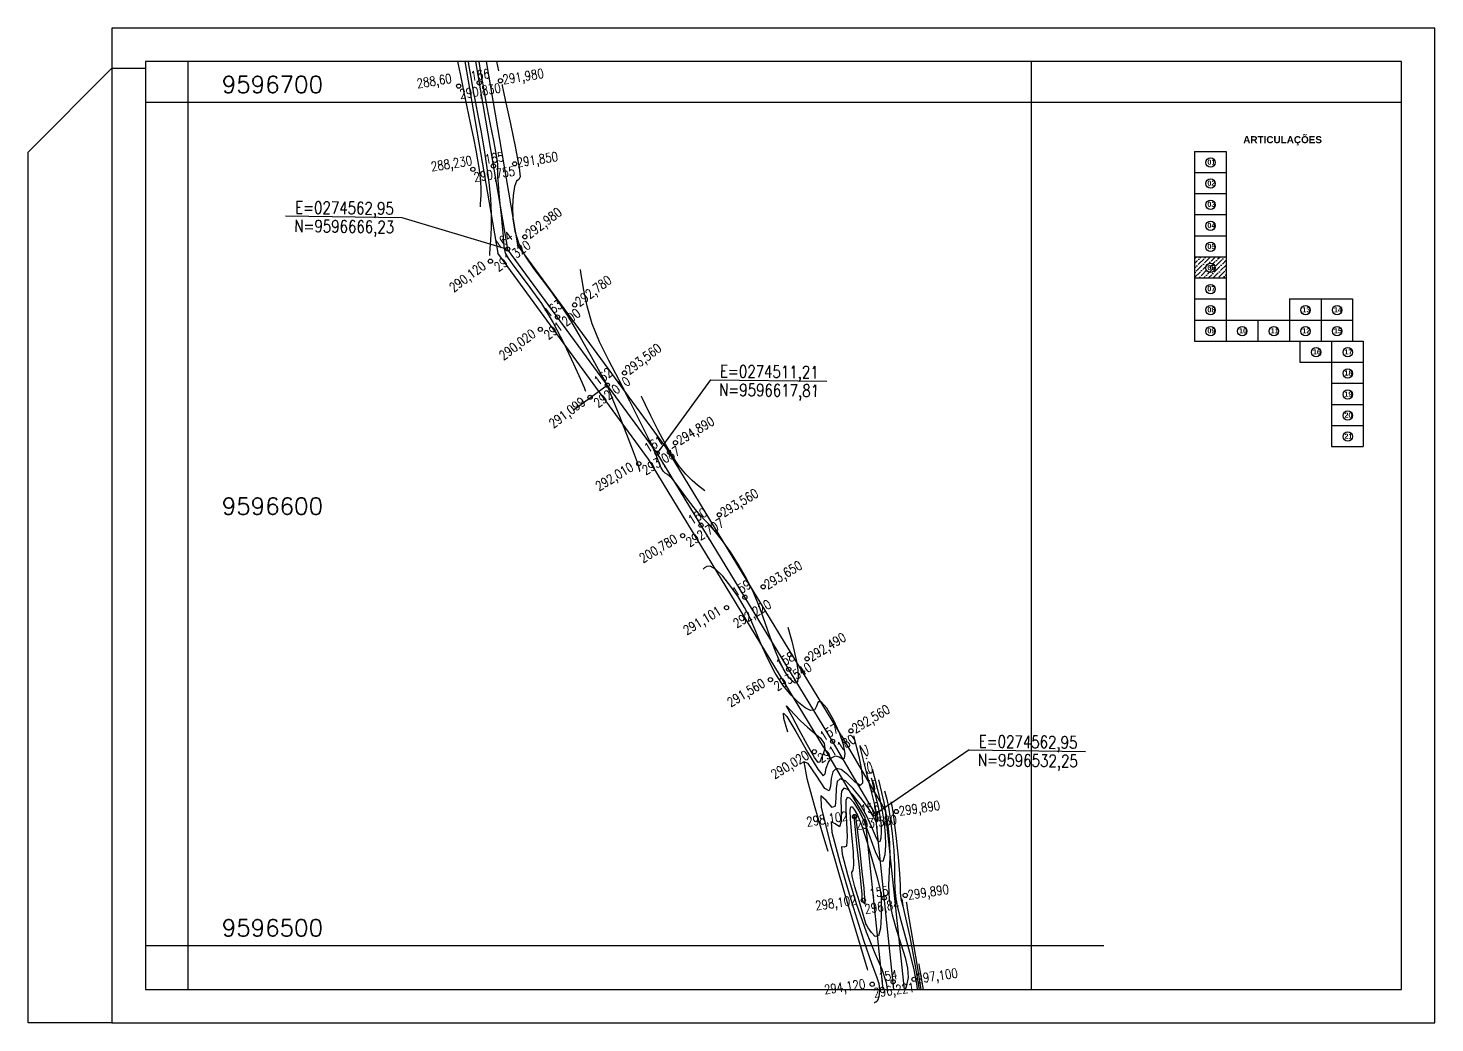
# Model space of a CAD drawing. Header units: millimetres. Extents: x 276147 to 291056, y 9594849 to 9609891.
# Drawn here: x 276149.9 to 276483.5, y 9608233.6 to 9608469.5 of the extents above; entities that cross this region are included whole.
import ezdxf
from ezdxf.enums import TextEntityAlignment as Align

# ---------------------------------------------------------------- set-up
doc = ezdxf.new("R2010")
doc.units = ezdxf.units.MM
doc.header["$LTSCALE"] = 10
doc.linetypes.add('CONTINUO', pattern=[0])
for name, color, linetype in [('2000-Top_malha_coord', 2, 'Continuous'), ('500-dim1', 6, 'Continuous'), ('Curvas mestras', 30, 'Continuous'), ('Curvas simples', 9, 'Continuous'), ('Curvas texto', 2, 'Continuous'), ('LINHA02', 8, 'Continuous'), ('TEXTO-PAPEL', 7, 'Continuous'), ('TEXTO02', 3, 'Continuous'), ('Top_malha_coord', 8, 'Continuous')]:
    doc.layers.add(name, color=color, linetype=linetype)
doc.styles.add('r80', font='romans.shx')
doc.styles.add('ROMANS', font='romans.shx', dxfattribs={"width": 0.8, "height": 4})
doc.styles.add('SIMPLEX', font='simplex', dxfattribs={"height": 0.2})
doc.styles.add('T7', font='arial.ttf')

msp = doc.modelspace()

# ---------------------------------------------------------------- hatches: boundary and pattern name
at = {"layer": 'Top_malha_coord'}
h = msp.add_hatch(dxfattribs=at)
h.set_pattern_fill('ANSI36', color=8, scale=0.25)
h.set_pattern_definition([(45, (15662.7059, 10875.3507), (0.420949505675, 1.54348152081), [1.984375, -0.396875, 0, -0.396875])])
h.paths.add_polyline_path([(276433.96, 9608415.23), (276426.46, 9608415.23), (276426.46, 9608410.23), (276433.96, 9608410.23)])
h.paths.add_polyline_path([(276429.19, 9608412.58, -1), (276431.4, 9608412.58, -1)], flags=0)
h.paths.add_polyline_path([(276429.16, 9608411.39), (276431.66, 9608411.39), (276431.66, 9608413.9), (276429.16, 9608413.9)], flags=24)

# ---------------------------------------------------------------- linework, layer by layer
at = {"layer": '500-dim1', "ltscale": 0.1}
for points in [[(276169.74, 9608233.57), (276483.46, 9608233.57), (276483.46, 9608469.45), (276169.74, 9608469.45)], [(276177.68, 9608241.51), (276475.52, 9608241.51), (276475.52, 9608461.51), (276177.68, 9608461.51)]]:
    msp.add_lwpolyline(points, close=True, dxfattribs=at)
msp.add_lwpolyline([(276169.74, 9608233.57), (276149.89, 9608233.57), (276149.89, 9608440.06), (276169.74, 9608459.92), (276177.68, 9608459.92)], dxfattribs=at)
at = {"layer": 'Curvas mestras', "linetype": 'CONTINUO'}
for points in [[(276254.19, 9608461.51, 290), (276254.31, 9608460.8, 290), (276254.92, 9608457.31, 290), (276255.45, 9608454.4, 290), (276255.98, 9608451.72, 290), (276256.55, 9608448.76, 290), (276257.22, 9608445.14, 290), (276257.92, 9608441.07, 290), (276258.58, 9608436.88, 290), (276259.13, 9608432.86, 290), (276259.52, 9608429.05, 290), (276259.72, 9608425.45, 290), (276259.7, 9608422.1, 290), (276259.55, 9608419.24, 290), (276259.39, 9608417.16, 290), (276259.29, 9608416.04, 290), (276259.25, 9608415.62, 290), (276259.25, 9608415.56, 290)], [(276348.58, 9608296.44, 295), (276348.65, 9608296.19, 295)], [(276349.78, 9608291.69, 295), (276349.84, 9608291.43, 295), (276350.69, 9608287.98, 295), (276351.44, 9608284.68, 295), (276351.93, 9608282.16, 295), (276352.16, 9608280.3, 295), (276352.2, 9608278.77, 295), (276352.1, 9608277.39, 295), (276351.85, 9608276.5, 295), (276351.42, 9608276.56, 295), (276350.78, 9608277.88, 295), (276349.9, 9608280.11, 295), (276348.7, 9608282.75, 295), (276347.2, 9608285.33, 295), (276345.62, 9608287.48, 295), (276344.25, 9608288.88, 295), (276343.3, 9608289.25, 295), (276342.78, 9608288.53, 295), (276342.62, 9608286.7, 295), (276342.7, 9608283.95, 295), (276342.7, 9608281.32, 295), (276342.26, 9608280.06, 295), (276341.23, 9608280.74, 295), (276340.33, 9608281.26, 295), (276340.5, 9608278.82, 295), (276342.35, 9608271.66, 295), (276345.19, 9608262.02, 295), (276347.98, 9608253.14, 295), (276349.93, 9608247.51, 295), (276351.06, 9608244.56, 295), (276351.6, 9608242.92, 295), (276351.78, 9608241.51, 295), (276351.7, 9608240.23, 295), (276351.48, 9608239.25, 295), (276351.19, 9608238.69, 295), (276350.91, 9608238.44, 295), (276350.68, 9608238.36, 295), (276350.56, 9608238.33, 295), (276350.51, 9608238.32, 295), (276350.5, 9608238.32, 295)], [(276361.64, 9608241.51, 300), (276360.69, 9608247.48, 300), (276359.3, 9608255.67, 300), (276358.52, 9608260.26, 300), (276358.23, 9608261.94, 300), (276358.19, 9608262.18, 300)], [(276351.7, 9608240.23, 295), (276351.48, 9608239.25, 295), (276351.19, 9608238.69, 295), (276350.91, 9608238.44, 295), (276350.68, 9608238.36, 295), (276350.56, 9608238.33, 295), (276350.51, 9608238.32, 295), (276350.5, 9608238.32, 295)], [(276351.7, 9608240.23, 295), (276351.48, 9608239.25, 295), (276351.19, 9608238.69, 295), (276350.91, 9608238.44, 295), (276350.68, 9608238.36, 295), (276350.56, 9608238.33, 295), (276350.51, 9608238.32, 295), (276350.5, 9608238.32, 295)], [(276351.7, 9608240.23, 295), (276351.48, 9608239.25, 295), (276351.19, 9608238.69, 295), (276350.91, 9608238.44, 295), (276350.68, 9608238.36, 295), (276350.56, 9608238.33, 295), (276350.51, 9608238.32, 295), (276350.5, 9608238.32, 295)], [(276351.7, 9608240.23, 295), (276351.48, 9608239.25, 295), (276351.19, 9608238.69, 295), (276350.91, 9608238.44, 295), (276350.68, 9608238.36, 295), (276350.56, 9608238.33, 295), (276350.51, 9608238.32, 295), (276350.5, 9608238.32, 295)]]:
    msp.add_polyline3d(points, dxfattribs=at)
at = {"layer": 'Curvas simples', "linetype": 'CONTINUO'}
for points in [[(276251.71, 9608461.51, 289), (276251.88, 9608460.81, 289), (276252.36, 9608458.62, 289), (276252.75, 9608456.62, 289), (276253.24, 9608454.16, 289), (276253.94, 9608450.8, 289), (276254.73, 9608446.98, 289), (276255.48, 9608443.38, 289), (276256.04, 9608440.51, 289), (276256.45, 9608438.26, 289), (276256.75, 9608436.37, 289), (276256.99, 9608434.62, 289), (276257.16, 9608432.97, 289), (276257.25, 9608431.4, 289), (276257.24, 9608429.94, 289), (276257.17, 9608428.7, 289), (276257.1, 9608427.79, 289), (276257.06, 9608427.31, 289), (276257.05, 9608427.12, 289), (276257.04, 9608427.1, 289)], [(276256.72, 9608461.55, 291), (276257.16, 9608458.9, 291), (276257.53, 9608456.85, 291), (276258, 9608454.37, 291), (276258.69, 9608450.74, 291), (276259.48, 9608446.57, 291), (276260.2, 9608442.79, 291), (276260.71, 9608440.11, 291), (276261.02, 9608438.37, 291), (276261.17, 9608437.22, 291), (276261.2, 9608436.31, 291), (276261.19, 9608435.36, 291), (276261.2, 9608434.14, 291), (276261.31, 9608432.45, 291), (276261.5, 9608430.31, 291), (276261.75, 9608427.82, 291), (276262.05, 9608425.08, 291), (276262.33, 9608422.4, 291), (276262.52, 9608420.11, 291), (276262.62, 9608418.43, 291), (276262.73, 9608417.19, 291), (276263.04, 9608416.1, 291), (276263.7, 9608414.89, 291), (276264.83, 9608413.29, 291), (276266.54, 9608411.05, 291), (276268.87, 9608407.98, 291), (276271.59, 9608404.12, 291), (276274.4, 9608399.59, 291), (276277.03, 9608394.61, 291), (276279.24, 9608389.88, 291), (276280.83, 9608386.23, 291), (276281.7, 9608384.23, 291), (276282.01, 9608383.49, 291), (276282.06, 9608383.38, 291)], [(276261.5, 9608459.3, 292), (276261.03, 9608461.51, 292)], [(276262.26, 9608456.11, 292), (276262.32, 9608455.79, 292), (276262.56, 9608454.65, 292), (276263.19, 9608451.77, 292), (276264.28, 9608446.74, 292), (276265.49, 9608440.99, 292), (276266.36, 9608436.36, 292), (276266.55, 9608434.17, 292), (276266.23, 9608433.58, 292), (276265.71, 9608433.19, 292), (276265.24, 9608431.9, 292), (276264.9, 9608429.76, 292), (276264.74, 9608427.12, 292), (276264.82, 9608424.26, 292), (276265.27, 9608421.3, 292), (276266.23, 9608418.31, 292), (276267.77, 9608415.36, 292), (276269.69, 9608412.49, 292), (276271.74, 9608409.77, 292), (276273.75, 9608407.14, 292), (276275.82, 9608404.26, 292), (276278.15, 9608400.68, 292), (276280.82, 9608396.19, 292), (276283.43, 9608391.58, 292), (276285.49, 9608387.86, 292), (276286.68, 9608385.65, 292), (276287.44, 9608384.05, 292), (276288.39, 9608381.73, 292), (276289.96, 9608377.83, 292), (276291.8, 9608373.19, 292), (276293.39, 9608369.08, 292), (276294.33, 9608366.5, 292), (276294.73, 9608365.2, 292), (276294.85, 9608364.66, 292), (276294.89, 9608364.42, 292), (276294.91, 9608364.33, 292), (276294.91, 9608364.32, 292)], [(276330.02, 9608327.4, 293), (276330.95, 9608324.09, 293), (276331.56, 9608321.71, 293), (276332.1, 9608319.27, 293), (276332.41, 9608317.17, 293), (276332.49, 9608315.56, 293), (276332.36, 9608314.52, 293), (276332.06, 9608314.12, 293), (276331.62, 9608314.22, 293), (276331.07, 9608314.65, 293), (276330.43, 9608315.29, 293), (276329.72, 9608316.24, 293), (276328.9, 9608317.63, 293), (276327.99, 9608319.58, 293), (276326.97, 9608322.07, 293), (276325.87, 9608325.03, 293), (276324.68, 9608328.39, 293), (276323.36, 9608331.98, 293), (276321.86, 9608335.61, 293), (276320.15, 9608339.1, 293), (276318.29, 9608342.35, 293), (276316.4, 9608345.3, 293), (276314.57, 9608347.86, 293), (276312.88, 9608349.98, 293), (276311.45, 9608351.63, 293), (276310.29, 9608352.84, 293), (276309.17, 9608354.01, 293), (276307.81, 9608355.66, 293), (276306.02, 9608358.07, 293), (276304.11, 9608360.68, 293), (276302.51, 9608362.72, 293), (276301.51, 9608363.64, 293), (276300.95, 9608363.93, 293), (276300.52, 9608364.28, 293), (276300, 9608365.22, 293), (276299.44, 9608366.53, 293), (276298.93, 9608367.82, 293), (276298.51, 9608368.86, 293), (276297.91, 9608370.18, 293), (276296.81, 9608372.49, 293), (276294.96, 9608376.24, 293), (276292.59, 9608380.97, 293), (276290.03, 9608385.97, 293), (276287.58, 9608390.65, 293), (276285.41, 9608395.05, 293), (276283.66, 9608399.33, 293), (276282.43, 9608403.53, 293), (276281.65, 9608407.28, 293), (276281.2, 9608410.08, 293), (276280.97, 9608411.61, 293), (276280.89, 9608412.17, 293), (276280.88, 9608412.25, 293)], [(276310.34, 9608359.7, 294), (276308.62, 9608361.04, 294), (276307.31, 9608362.19, 294), (276305.83, 9608363.71, 294), (276304.3, 9608365.6, 294), (276302.71, 9608367.95, 294), (276301.02, 9608370.83, 294), (276299.23, 9608374.21, 294), (276297.56, 9608377.54, 294), (276296.29, 9608380.16, 294), (276295.59, 9608381.6, 294), (276295.33, 9608382.13, 294), (276295.3, 9608382.21, 294)], [(276330.05, 9608302.53, 292), (276329.12, 9608305.74, 292), (276328.97, 9608306.98, 292), (276329.79, 9608306.24, 292), (276331.95, 9608302.65, 292), (276334.71, 9608297.77, 292), (276337.11, 9608293.73, 292), (276338.4, 9608292.18, 292), (276338.89, 9608292.6, 292), (276339.16, 9608293.97, 292), (276339.67, 9608295.38, 292), (276340.42, 9608296.45, 292), (276341.3, 9608296.9, 292), (276342.21, 9608296.64, 292), (276342.99, 9608296.2, 292), (276343.5, 9608296.3, 292), (276343.61, 9608297.47, 292), (276343.23, 9608299.59, 292), (276342.32, 9608302.37, 292), (276340.88, 9608305.46, 292), (276339.27, 9608308.16, 292), (276337.95, 9608309.73, 292), (276337.22, 9608309.68, 292), (276336.8, 9608308.7, 292), (276336.32, 9608307.75, 292), (276335.43, 9608307.6, 292), (276334.16, 9608308.25, 292), (276332.58, 9608309.53, 292), (276330.8, 9608311.31, 292), (276328.92, 9608313.59, 292), (276327.04, 9608316.47, 292), (276325.26, 9608319.9, 292), (276323.64, 9608323.53, 292), (276322.22, 9608326.9, 292), (276320.99, 9608329.69, 292), (276319.76, 9608332.1, 292), (276318.32, 9608334.5, 292), (276316.53, 9608337.07, 292), (276314.61, 9608339.47, 292), (276312.89, 9608341.17, 292), (276311.63, 9608341.85, 292), (276310.79, 9608341.79, 292), (276310.29, 9608341.47, 292), (276310.04, 9608341.26, 292), (276309.94, 9608341.18, 292), (276309.93, 9608341.17, 292)], [(276345.64, 9608301.66, 293), (276346.35, 9608298.84, 293), (276346.84, 9608296.72, 293), (276347.33, 9608294.35, 293), (276347.69, 9608292.06, 293), (276347.71, 9608290.37, 293), (276347.15, 9608289.83, 293), (276345.91, 9608290.74, 293), (276344.29, 9608292.36, 293), (276342.71, 9608293.67, 293), (276341.51, 9608293.89, 293), (276340.72, 9608293.08, 293), (276340.32, 9608291.55, 293), (276340.16, 9608289.72, 293), (276339.83, 9608288.56, 293), (276338.83, 9608289.18, 293), (276336.91, 9608292.03, 293), (276334.89, 9608295.04, 293), (276333.85, 9608295.48, 293), (276334.52, 9608291.54, 293), (276336.25, 9608285.16, 293), (276338.02, 9608279.17, 293), (276339.05, 9608275.75, 293), (276339.43, 9608274.49, 293), (276339.48, 9608274.32, 293)], [(276347.11, 9608299.05, 294), (276348.63, 9608293.05, 294), (276349.63, 9608289.06, 294), (276350.49, 9608285.56, 294), (276350.99, 9608283.41, 294), (276351.19, 9608282.34, 294), (276351.22, 9608281.81, 294), (276351.19, 9608281.4, 294), (276351.11, 9608281.14, 294), (276350.99, 9608281.16, 294), (276350.76, 9608281.6, 294), (276350.24, 9608282.59, 294), (276349.2, 9608284.29, 294), (276347.51, 9608286.67, 294), (276345.54, 9608289.14, 294), (276343.73, 9608290.93, 294), (276342.48, 9608291.47, 294), (276341.76, 9608290.79, 294), (276341.47, 9608289.12, 294), (276341.43, 9608286.83, 294), (276341.27, 9608284.94, 294), (276340.54, 9608284.62, 294), (276339.1, 9608286.3, 294), (276337.83, 9608287.43, 294), (276337.9, 9608284.71, 294), (276340.08, 9608276.11, 294), (276343.39, 9608264.58, 294), (276346.44, 9608254.32, 294), (276348.18, 9608248.54, 294), (276348.82, 9608246.41, 294), (276348.91, 9608246.1, 294)], [(276350.05, 9608293.83, 296), (276351.06, 9608289.82, 296), (276351.75, 9608286.9, 296), (276352.4, 9608283.8, 296), (276352.87, 9608280.92, 296), (276353.14, 9608278.26, 296), (276353.19, 9608275.73, 296), (276353.01, 9608273.38, 296), (276352.58, 9608271.86, 296), (276351.85, 9608271.96, 296), (276350.81, 9608274.16, 296), (276349.55, 9608277.63, 296), (276348.2, 9608281.22, 296), (276346.89, 9608283.99, 296), (276345.71, 9608285.82, 296), (276344.76, 9608286.82, 296), (276344.12, 9608287.03, 296), (276343.8, 9608286.27, 296), (276343.77, 9608284.28, 296), (276343.96, 9608281.07, 296), (276344.13, 9608277.7, 296), (276343.98, 9608275.5, 296), (276343.36, 9608275.21, 296), (276342.78, 9608275.29, 296), (276342.9, 9608273.6, 296), (276344.18, 9608268.71, 296), (276346.26, 9608261.91, 296), (276348.59, 9608255.18, 296), (276350.68, 9608250.06, 296), (276352.33, 9608246.29, 296), (276353.38, 9608243.15, 296), (276353.58, 9608241.51, 296)], [(276351.52, 9608291.22, 297), (276352.27, 9608288.21, 297), (276352.81, 9608285.82, 297), (276353.36, 9608282.91, 297), (276353.82, 9608279.68, 297), (276354.12, 9608276.27, 297), (276354.2, 9608272.86, 297), (276354.05, 9608269.55, 297), (276353.91, 9608266.25, 297), (276354.09, 9608262.82, 297), (276354.78, 9608259.18, 297), (276355.82, 9608255.51, 297), (276356.92, 9608252.08, 297), (276357.84, 9608249.08, 297), (276358.42, 9608246.51, 297), (276358.56, 9608244.32, 297), (276358.2, 9608242.44, 297), (276357.83, 9608241.51, 297)], [(276352.99, 9608288.61, 298), (276353.49, 9608286.6, 298), (276353.87, 9608284.74, 298), (276354.31, 9608282.03, 298), (276354.77, 9608278.47, 298), (276355.14, 9608274.55, 298), (276355.35, 9608270.87, 298), (276355.35, 9608267.86, 298), (276355.37, 9608265.18, 298), (276355.7, 9608262.26, 298), (276356.55, 9608258.71, 298), (276357.71, 9608254.66, 298), (276358.91, 9608250.36, 298), (276359.89, 9608246.12, 298), (276360.59, 9608242.38, 298), (276360.71, 9608241.51, 298)], [(276354.46, 9608286, 299), (276354.7, 9608284.99, 299), (276354.93, 9608283.66, 299), (276355.27, 9608281.15, 299), (276355.71, 9608277.27, 299), (276356.17, 9608272.82, 299), (276356.5, 9608268.88, 299), (276356.63, 9608266.23, 299), (276356.68, 9608264.51, 299), (276356.85, 9608263.07, 299), (276357.27, 9608261.27, 299), (276357.97, 9608258.45, 299), (276358.96, 9608253.95, 299), (276360.17, 9608247.52, 299), (276361.17, 9608241.51, 299)], [(276362.18, 9608241.51, 301), (276362.05, 9608242.31, 301), (276361.42, 9608246.02, 301), (276361.18, 9608247.38, 301), (276361.15, 9608247.58, 301)]]:
    msp.add_polyline3d(points, dxfattribs=at)
for points in [[(276329.69, 9608308.73, 291), (276331.58, 9608306.67, 291), (276333.03, 9608305.18, 291), (276334.69, 9608303.65, 291), (276336.38, 9608302.28, 291), (276337.81, 9608301.05, 291), (276338.66, 9608299.85, 291), (276338.77, 9608298.61, 291), (276338.39, 9608297.39, 291), (276337.92, 9608296.25, 291), (276337.63, 9608295.38, 291), (276337.24, 9608295.27, 291), (276336.34, 9608296.51, 291), (276334.68, 9608299.41, 291), (276332.71, 9608303.04, 291), (276331.02, 9608306.21, 291), (276330.08, 9608307.98, 291), (276329.74, 9608308.64, 291), (276329.69, 9608308.73, 291)], [(276348.52, 9608257.1, 297), (276346.92, 9608262.47, 297), (276345.95, 9608265.83, 297), (276345.3, 9608268.37, 297), (276345.23, 9608269.31, 297), (276345.49, 9608269.68, 297), (276345.7, 9608270.95, 297), (276345.57, 9608274.08, 297), (276345.23, 9608278.18, 297), (276344.92, 9608281.85, 297), (276344.82, 9608284.01, 297), (276344.95, 9608284.82, 297), (276345.27, 9608284.76, 297), (276345.79, 9608284.18, 297), (276346.52, 9608282.81, 297), (276347.54, 9608280.26, 297), (276348.82, 9608276.35, 297), (276350.14, 9608271.93, 297), (276351.23, 9608268.05, 297), (276351.87, 9608265.46, 297), (276352.14, 9608263.59, 297), (276352.2, 9608261.57, 297), (276352.17, 9608258.83, 297), (276351.98, 9608256.06, 297), (276351.52, 9608254.24, 297), (276350.75, 9608254.07, 297), (276349.86, 9608254.99, 297), (276349.11, 9608256.14, 297), (276348.7, 9608256.82, 297), (276348.54, 9608257.07, 297), (276348.52, 9608257.1, 297)], [(276347.99, 9608262.1, 298), (276347.84, 9608262.59, 298), (276347.76, 9608262.91, 298), (276347.69, 9608263.14, 298), (276347.68, 9608263.34, 298), (276347.62, 9608264.15, 298), (276347.41, 9608266.39, 298), (276347, 9608270.47, 298), (276346.5, 9608275.3, 298), (276346.07, 9608279.43, 298), (276345.84, 9608281.74, 298), (276345.77, 9608282.6, 298), (276345.79, 9608282.71, 298), (276345.83, 9608282.65, 298), (276345.9, 9608282.53, 298), (276346, 9608282.29, 298), (276346.13, 9608281.82, 298), (276346.33, 9608280.63, 298), (276346.66, 9608278.15, 298), (276347.11, 9608274.12, 298), (276347.61, 9608269.49, 298), (276348.02, 9608265.52, 298), (276348.24, 9608263.15, 298), (276348.3, 9608262.11, 298), (276348.27, 9608261.83, 298), (276348.2, 9608261.82, 298), (276348.12, 9608261.9, 298), (276348.05, 9608262.01, 298), (276348.01, 9608262.07, 298), (276348, 9608262.09, 298), (276347.99, 9608262.1, 298)]]:
    msp.add_polyline3d(points, close=True, dxfattribs=at)
at = {"layer": 'LINHA02'}
for p, q in [((276210.93, 9608424.92), (276238.52, 9608424.57)), ((276238.52, 9608424.57), (276263.59, 9608417.07)), ((276311.67, 9608386.09), (276299.04, 9608368.66)), ((276311.67, 9608386.09), (276339.26, 9608385.74)), ((276373.03, 9608298.29), (276350.8, 9608283.09)), ((276373.03, 9608298.29), (276400.63, 9608297.95))]:
    msp.add_line(p, q, dxfattribs=at)
at = {"layer": 'TEXTO-PAPEL', "color": 7, "linetype": 'Continuous'}
for p, q in [((276256, 9608461.51), (276263.59, 9608417.07)), ((276299.04, 9608368.66), (276263.59, 9608417.07)), ((276279.15, 9608378.89), (276287.22, 9608384.79)), ((276340.65, 9608300.33), (276299.04, 9608368.66)), ((276350.78, 9608283.09), (276340.65, 9608300.33)), ((276355.18, 9608241.51), (276350.78, 9608283.09))]:
    msp.add_line(p, q, dxfattribs=at)
for centre in [(276251.98, 9608455.7), (276256.85, 9608456.5), (276261.89, 9608456.98), (276255.34, 9608435.98), (276260.22, 9608436.78), (276265.26, 9608437.27), (276267.67, 9608419.96), (276263.59, 9608417.07), (276259.51, 9608414.18), (276279.49, 9608403.82), (276275.41, 9608400.93), (276271.33, 9608398.04), (276291.3, 9608387.69), (276287.22, 9608384.79), (276283.14, 9608381.9), (276299.04, 9608368.66), (276303.38, 9608371.13), (276294.69, 9608366.18), (276313.78, 9608354.05), (276305.09, 9608349.1), (276309.44, 9608351.58), (276324.19, 9608336.97), (276315.5, 9608332.02), (276319.84, 9608334.49), (276334.59, 9608319.89), (276330.25, 9608317.41), (276325.9, 9608314.94), (276345, 9608302.81), (276340.65, 9608300.33), (276336.31, 9608297.86), (276345.84, 9608282.5), (276350.8, 9608283.09), (276355.77, 9608283.68), (276347.94, 9608262.61), (276352.9, 9608263.2), (276357.87, 9608263.79), (276350.04, 9608242.72), (276355, 9608243.31), (276359.97, 9608243.9)]:
    msp.add_circle(centre, 0.5, dxfattribs=at)
at = {"layer": 'Top_malha_coord'}
for p, q in [((276187.81, 9608241.51), (276187.81, 9608461.51)), ((276387.81, 9608241.51), (276387.81, 9608461.51)), ((276177.68, 9608451.9), (276475.52, 9608451.9)), ((276177.68, 9608451.89), (276475.52, 9608451.89)), ((276177.68, 9608251.89), (276404.97, 9608251.89))]:
    msp.add_line(p, q, dxfattribs=at)
at = {"layer": 'Top_malha_coord', "color": 6}
for p, q in [((276253.46, 9608461.51), (276261.23, 9608416.07)), ((276258.53, 9608461.51), (276265.96, 9608418.07)), ((276296.96, 9608367.27), (276261.23, 9608416.07)), ((276301.12, 9608370.05), (276265.96, 9608418.07)), ((276342.79, 9608301.63), (276301.12, 9608370.05)), ((276338.52, 9608299.03), (276296.96, 9608367.27)), ((276348.35, 9608282.29), (276338.5, 9608299.07)), ((276353.21, 9608283.89), (276342.81, 9608301.6)), ((276357.7, 9608241.51), (276353.21, 9608283.89)), ((276352.67, 9608241.51), (276348.35, 9608282.29))]:
    msp.add_line(p, q, dxfattribs=at)
at = {"layer": 'Top_malha_coord', "color": 7}
for p, q in [((276426.46, 9608440.23), (276426.46, 9608395.23)), ((276426.46, 9608440.23), (276433.96, 9608440.23)), ((276433.96, 9608440.23), (276433.96, 9608395.23)), ((276426.46, 9608435.23), (276433.96, 9608435.23)), ((276426.46, 9608430.23), (276433.96, 9608430.23)), ((276426.46, 9608425.23), (276433.96, 9608425.23)), ((276426.46, 9608420.23), (276433.96, 9608420.23)), ((276426.46, 9608415.23), (276433.96, 9608415.23)), ((276426.46, 9608410.23), (276433.96, 9608410.23)), ((276426.46, 9608405.23), (276433.96, 9608405.23)), ((276448.96, 9608405.23), (276448.96, 9608395.23)), ((276448.96, 9608405.23), (276463.96, 9608405.23)), ((276456.46, 9608405.23), (276456.46, 9608395.23)), ((276463.96, 9608405.23), (276463.96, 9608395.23)), ((276426.46, 9608400.23), (276463.96, 9608400.23)), ((276441.46, 9608400.23), (276441.46, 9608395.23)), ((276426.46, 9608395.23), (276466.46, 9608395.23)), ((276451.46, 9608395.23), (276451.46, 9608390.23)), ((276458.96, 9608395.23), (276458.96, 9608370.23)), ((276466.46, 9608395.23), (276466.46, 9608370.23)), ((276451.46, 9608390.23), (276466.46, 9608390.23)), ((276458.96, 9608385.23), (276466.46, 9608385.23)), ((276458.96, 9608380.23), (276466.46, 9608380.23)), ((276458.96, 9608375.23), (276466.46, 9608375.23)), ((276458.96, 9608370.23), (276466.46, 9608370.23))]:
    msp.add_line(p, q, dxfattribs=at)
for centre in [(276430.29, 9608437.58), (276430.29, 9608432.58), (276430.29, 9608427.58), (276430.29, 9608422.58), (276430.29, 9608417.58), (276430.29, 9608412.58), (276430.29, 9608407.58), (276430.29, 9608402.58), (276452.79, 9608402.58), (276460.29, 9608402.58), (276430.29, 9608397.58), (276437.79, 9608397.58), (276445.29, 9608397.58), (276452.79, 9608397.58), (276460.29, 9608397.58), (276455.29, 9608392.58), (276462.79, 9608392.58), (276462.79, 9608387.58), (276462.79, 9608382.58), (276462.79, 9608377.58), (276462.79, 9608372.58)]:
    msp.add_circle(centre, 1.11, dxfattribs=at)

# ---------------------------------------------------------------- texts
at = {"style": 'ROMANS', "width": 0.8}
for s, p in [('E=0274562,95', (276213.22, 9608428.42)), ('N=9596666,23', (276213.01, 9608424.02)), ('E=0274511,21', (276313.96, 9608389.59)), ('N=9596617,81', (276313.75, 9608385.19)), ('E=0274562,95', (276375.32, 9608301.8)), ('N=9596532,25', (276375.11, 9608297.39))]:
    msp.add_text(s, height=2.9046, rotation=359.2617, dxfattribs=at).set_placement(p, align=Align.TOP_LEFT)
at = {"layer": '2000-Top_malha_coord', "style": 'r80'}
for s, p in [('9596700', (276195.81, 9608452.89)), ('9596600', (276195.81, 9608352.89)), ('9596500', (276195.81, 9608252.89))]:
    msp.add_text(s, height=4, dxfattribs=at).set_placement(p, align=Align.BOTTOM_LEFT)
at = {"layer": 'Curvas texto', "style": 'SIMPLEX', "width": 3.299405}
msp.add_text('295', height=1.5, rotation=284.1285, dxfattribs=at).set_placement((276346.93, 9608299.92, 295), (276350.04, 9608287.58, 295), align=Align.FIT)
at = {"layer": 'TEXTO02', "style": 'ROMANS', "width": 0.8}
for s, rotation, p in [('166', 8.9894, (276254.64, 9608459.12)), ('291,980', 8.9894, (276262.23, 9608458.33)), ('288,60', 8.9894, (276241.88, 9608457.37)), ('290,830', 8.9894, (276252.03, 9608454.86)), ('165', 8.9894, (276258.01, 9608439.41)), ('291,850', 8.9894, (276265.6, 9608438.62)), ('288,230', 8.9894, (276245.24, 9608437.66)), ('290,755', 8.9894, (276255.4, 9608435.15)), ('292,980', 36.9082, (276267.48, 9608421.2)), ('164', 36.9082, (276260.09, 9608418.65)), ('291,320', 36.9082, (276260.1, 9608413.36)), ('290,120', 36.9082, (276249.46, 9608408.49)), ('292,780', 36.9082, (276279.3, 9608405.07)), ('291,200', 36.9082, (276271.91, 9608397.23)), ('163', 36.9082, (276271.9, 9608402.51)), ('290,020', 36.9082, (276261.28, 9608392.35)), ('293,560', 36.9082, (276291.11, 9608388.93)), ('292,010', 36.9082, (276283.73, 9608381.09)), ('162', 36.9082, (276283.72, 9608386.37)), ('291,099', 36.9082, (276273.09, 9608376.22)), ('294,890', 31.2308, (276303.31, 9608372.39)), ('161', 31.2308, (276295.7, 9608370.57)), ('293,087', 31.2308, (276295.19, 9608365.31)), ('292,010', 31.2308, (276284.12, 9608361.52)), ('293,560', 31.2308, (276313.72, 9608355.31)), ('292,707', 31.2308, (276305.59, 9608348.23)), ('160', 31.2308, (276306.11, 9608353.49)), ('200,780', 31.2308, (276294.53, 9608344.44)), ('293,650', 31.2308, (276324.12, 9608338.22)), ('159', 31.2308, (276316.51, 9608336.41)), ('292,220', 31.2308, (276316.78, 9608328.98)), ('291,101', 31.2308, (276304.93, 9608327.36)), ('292,490', 31.2308, (276334.53, 9608321.14)), ('158', 31.2308, (276326.91, 9608319.33)), ('293,540', 31.2308, (276326.4, 9608314.07)), ('291,560', 31.2308, (276315.34, 9608310.27)), ('292,560', 31.2308, (276344.93, 9608304.06)), ('157', 31.2308, (276337.32, 9608302.25)), ('291,180', 31.2308, (276336.81, 9608296.99)), ('290,020', 31.2308, (276325.74, 9608293.19)), ('156', 9.32, (276347.13, 9608285.21)), ('299,890', 8.3837, (276356.2, 9608284.86)), ('298,102', 8.3837, (276334.29, 9608282.3)), ('293,580', 8.3837, (276345.96, 9608281.5)), ('155', 9.32, (276349.23, 9608265.32)), ('299,890', 8.3837, (276358.3, 9608264.97)), ('298,102', 8.3837, (276336.39, 9608262.41)), ('296,841', 8.3837, (276348.06, 9608261.61)), ('154', 9.32, (276351.33, 9608245.43)), ('297,100', 8.3837, (276360.4, 9608245.09)), ('294,120', 8.3837, (276338.49, 9608242.52)), ('296,221', 8.3837, (276350.16, 9608241.72))]:
    msp.add_text(s, height=2.207, rotation=rotation, dxfattribs=at).set_placement(p, align=Align.TOP_LEFT)
at = {"layer": 'Top_malha_coord', "color": 7, "attachment_point": 1, "style": 'T7'}
for s, insert, char_height in [('{\\fArial|b1|i0|c0|p34;ARTICULAÇÕES}', (276438.02, 9608443.84), 1.6821), ('{\\fArial|b1|i0|c0|p34;01}', (276429.53, 9608438.28), 1.2169), ('{\\fArial|b1|i0|c0|p34;02}', (276429.53, 9608433.28), 1.2169), ('{\\fArial|b1|i0|c0|p34;03}', (276429.53, 9608428.28), 1.2169), ('{\\fArial|b1|i0|c0|p34;04}', (276429.53, 9608423.28), 1.2169), ('{\\fArial|b1|i0|c0|p34;05}', (276429.53, 9608418.28), 1.2169), ('{\\fArial|b1|i0|c0|p34;06}', (276429.53, 9608413.28), 1.2169), ('{\\fArial|b1|i0|c0|p34;07}', (276429.53, 9608408.28), 1.2169), ('{\\fArial|b1|i0|c0|p34;08}', (276429.53, 9608403.28), 1.2169), ('{\\fArial|b1|i0|c0|p34;13}', (276452.03, 9608403.28), 1.2169), ('{\\fArial|b1|i0|c0|p34;14}', (276459.53, 9608403.28), 1.2169), ('{\\fArial|b1|i0|c0|p34;09}', (276429.53, 9608398.28), 1.2169), ('{\\fArial|b1|i0|c0|p34;10}', (276437.03, 9608398.28), 1.2169), ('{\\fArial|b1|i0|c0|p34;11}', (276444.53, 9608398.28), 1.2169), ('{\\fArial|b1|i0|c0|p34;12}', (276452.03, 9608398.28), 1.2169), ('{\\fArial|b1|i0|c0|p34;15}', (276459.53, 9608398.28), 1.2169), ('{\\fArial|b1|i0|c0|p34;16}', (276454.53, 9608393.28), 1.2169), ('{\\fArial|b1|i0|c0|p34;17}', (276462.03, 9608393.28), 1.2169), ('{\\fArial|b1|i0|c0|p34;18}', (276462.03, 9608388.28), 1.2169), ('{\\fArial|b1|i0|c0|p34;19}', (276462.03, 9608383.28), 1.2169), ('{\\fArial|b1|i0|c0|p34;20}', (276462.03, 9608378.28), 1.2169), ('{\\fArial|b1|i0|c0|p34;21}', (276462.03, 9608373.28), 1.2169)]:
    msp.add_mtext_dynamic_manual_height_columns(s, width=9.0598, gutter_width=12.5, heights=[0], dxfattribs=dict(at, insert=insert, char_height=char_height))

doc.saveas('drawing.dxf')
